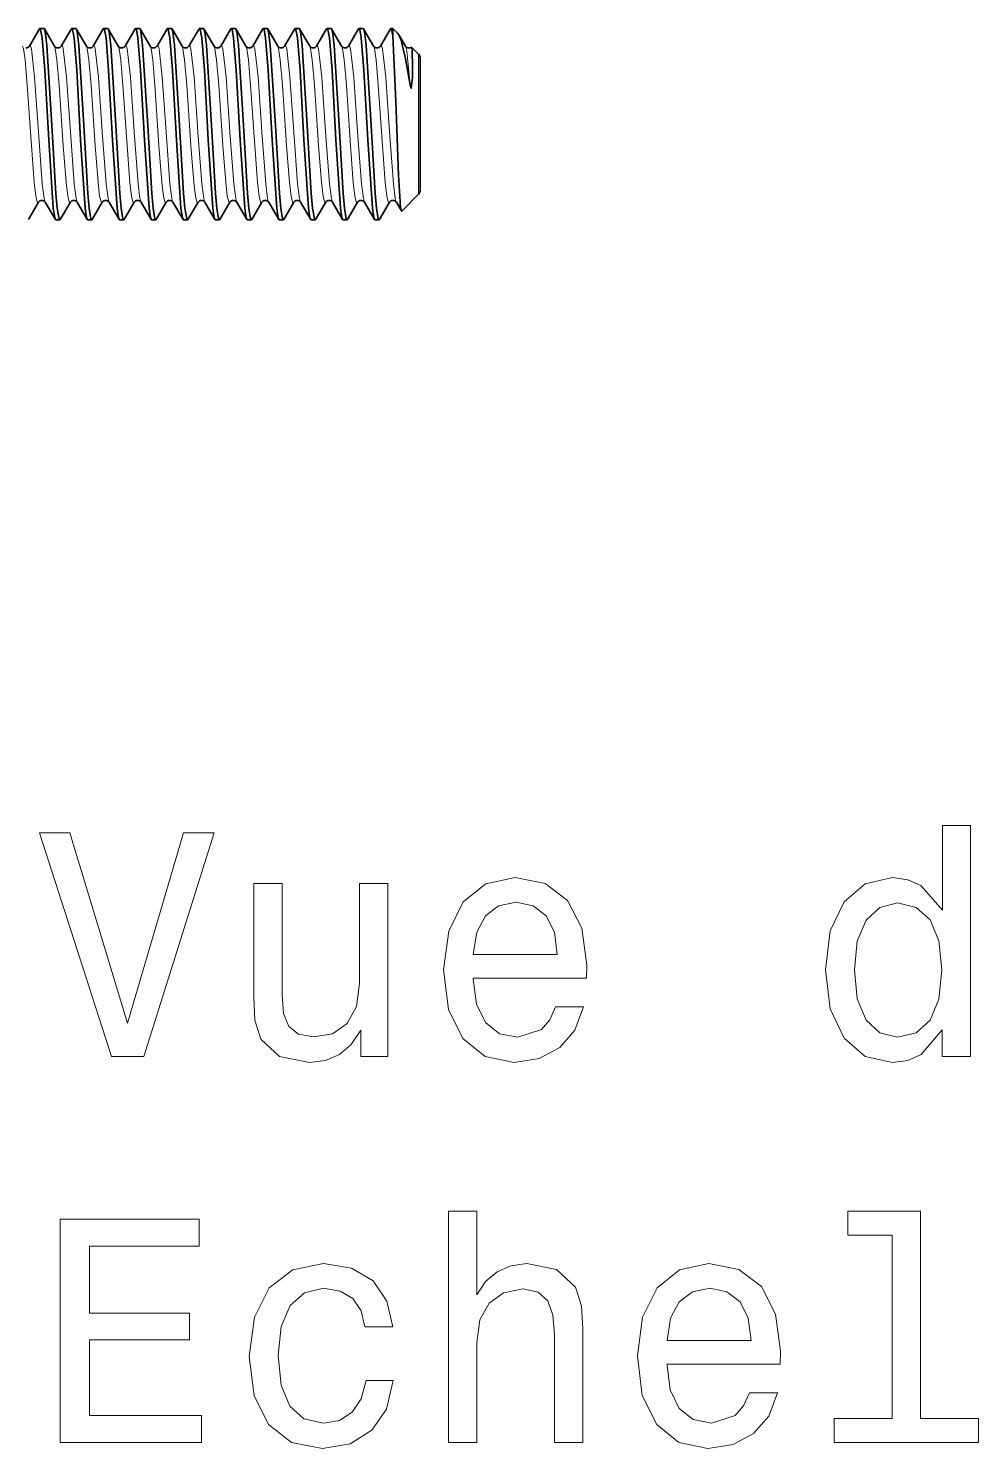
# Model space of a CAD drawing. Extents: x 502 to 772, y 351 to 502.
# Drawn here: x 514.28 to 529.17, y 399.75 to 422 of the extents above; entities that cross this region are included whole.
import ezdxf

# ---------------------------------------------------------------- set-up
doc = ezdxf.new("R2010")
doc.units = 0

msp = doc.modelspace()

# ---------------------------------------------------------------- linework, layer by layer
at = {"color": 7, "lineweight": 35, "ltscale": 0.007861}
for p, q in [((514.453, 421.994), (514.295, 421.722)), ((514.953, 421.994), (514.795, 421.722)), ((515.453, 421.994), (515.295, 421.722)), ((515.953, 421.994), (515.795, 421.722)), ((516.453, 421.994), (516.295, 421.722)), ((516.953, 421.994), (516.795, 421.722)), ((517.453, 421.994), (517.295, 421.722)), ((517.953, 421.994), (517.795, 421.722)), ((518.453, 421.994), (518.295, 421.722)), ((518.953, 421.994), (518.795, 421.722)), ((519.453, 421.994), (519.295, 421.722)), ((519.953, 421.994), (519.795, 421.722)), ((514.703, 419.006), (514.545, 419.278)), ((515.203, 419.006), (515.045, 419.278)), ((515.703, 419.006), (515.545, 419.278)), ((516.203, 419.006), (516.045, 419.278)), ((516.703, 419.006), (516.545, 419.278)), ((517.203, 419.006), (517.045, 419.278)), ((517.703, 419.006), (517.545, 419.278)), ((518.203, 419.006), (518.045, 419.278)), ((518.703, 419.006), (518.545, 419.278)), ((519.203, 419.006), (519.045, 419.278)), ((519.703, 419.006), (519.545, 419.278))]:
    msp.add_line(p, q, dxfattribs=at)
at = {"color": 7, "lineweight": 35, "ltscale": 0.001563}
for p, q in [((514.523, 422), (514.46, 422)), ((515.023, 422), (514.96, 422)), ((515.523, 422), (515.46, 422)), ((516.023, 422), (515.96, 422)), ((516.523, 422), (516.46, 422)), ((517.023, 422), (516.96, 422)), ((517.523, 422), (517.46, 422)), ((518.023, 422), (517.96, 422)), ((518.523, 422), (518.46, 422)), ((519.023, 422), (518.96, 422)), ((519.523, 422), (519.46, 422)), ((514.773, 419), (514.71, 419)), ((515.273, 419), (515.21, 419)), ((515.773, 419), (515.71, 419)), ((516.273, 419), (516.21, 419)), ((516.773, 419), (516.71, 419)), ((517.273, 419), (517.21, 419)), ((517.773, 419), (517.71, 419)), ((518.273, 419), (518.21, 419)), ((518.773, 419), (518.71, 419)), ((519.273, 419), (519.21, 419)), ((519.773, 419), (519.71, 419))]:
    msp.add_line(p, q, dxfattribs=at)
at = {"color": 7, "lineweight": 35, "ltscale": 0.007863}
for p, q in [((514.53, 421.994), (514.688, 421.722)), ((515.03, 421.994), (515.188, 421.722)), ((515.53, 421.994), (515.688, 421.722)), ((516.03, 421.994), (516.188, 421.722)), ((516.53, 421.994), (516.688, 421.722)), ((517.03, 421.994), (517.188, 421.722)), ((517.53, 421.994), (517.688, 421.722)), ((518.03, 421.994), (518.188, 421.722)), ((518.53, 421.994), (518.688, 421.722)), ((519.03, 421.994), (519.188, 421.722)), ((519.53, 421.994), (519.688, 421.722)), ((514.28, 419.006), (514.438, 419.278)), ((514.78, 419.006), (514.938, 419.278)), ((515.28, 419.006), (515.438, 419.278)), ((515.78, 419.006), (515.938, 419.278)), ((516.28, 419.006), (516.438, 419.278)), ((516.78, 419.006), (516.938, 419.278)), ((517.28, 419.006), (517.438, 419.278)), ((517.78, 419.006), (517.938, 419.278)), ((518.28, 419.006), (518.438, 419.278)), ((518.78, 419.006), (518.938, 419.278)), ((519.28, 419.006), (519.438, 419.278)), ((519.78, 419.006), (519.938, 419.278))]:
    msp.add_line(p, q, dxfattribs=at)
at = {"color": 7, "lineweight": 35, "ltscale": 0.00078125}
msp.add_line((519.991, 422), (519.96, 422), dxfattribs=at)
at = {"color": 7, "lineweight": 35, "ltscale": 0.002855}
msp.add_line((519.991, 422), (519.991, 421.886), dxfattribs=at)
at = {"color": 7, "lineweight": 35, "ltscale": 0.002614}
msp.add_line((520.065, 421.926), (519.991, 422), dxfattribs=at)
at = {"color": 7, "lineweight": 35, "ltscale": 0.000776718}
msp.add_line((520.065, 421.926), (520.084, 421.901), dxfattribs=at)
at = {"color": 7, "lineweight": 35, "ltscale": 0.005184}
msp.add_line((520.084, 421.901), (520.188, 421.722), dxfattribs=at)
at = {"color": 7, "lineweight": 35, "ltscale": 4.5935e-05}
msp.add_line((520.282, 421.707), (520.284, 421.707), dxfattribs=at)
at = {"color": 7, "lineweight": 35, "ltscale": 0.003822}
msp.add_line((520.392, 421.599), (520.284, 421.707), dxfattribs=at)
at = {"color": 7, "lineweight": 13, "ltscale": 0.051595}
msp.add_line((520.392, 421.599), (520.392, 419.535), dxfattribs=at)
at = {"color": 7, "lineweight": 35, "ltscale": 0.04894}
msp.add_line((520.416, 421.543), (520.416, 419.585), dxfattribs=at)
at = {"color": 7, "lineweight": 13, "ltscale": 0.003365}
msp.add_line((520.392, 419.535), (520.392, 419.401), dxfattribs=at)
at = {"color": 7, "lineweight": 35, "ltscale": 0.003191}
msp.add_line((520.416, 419.585), (520.416, 419.457), dxfattribs=at)
at = {"color": 7, "lineweight": 35, "ltscale": 0.003983}
msp.add_line((520.125, 419.141), (520.045, 419.278), dxfattribs=at)
at = {"color": 7, "lineweight": 35, "ltscale": 0.009268}
msp.add_line((520.392, 419.401), (520.13, 419.139), dxfattribs=at)
at = {"color": 7, "lineweight": 35}
for points in [[(514.46, 422), (514.461, 422), (514.464, 421.998), (514.467, 421.995), (514.472, 421.983), (514.496, 421.85), (514.537, 421.348), (514.598, 420.256), (514.67, 419.184)], [(514.53, 421.994), (514.534, 421.983), (514.544, 421.948), (514.57, 421.737), (514.649, 420.479), (514.712, 419.414), (514.733, 419.184)], [(514.96, 422), (514.961, 422), (514.964, 421.998), (514.967, 421.995), (514.972, 421.983), (514.996, 421.85), (515.037, 421.348), (515.098, 420.256), (515.17, 419.184)], [(515.03, 421.994), (515.034, 421.983), (515.044, 421.948), (515.07, 421.737), (515.149, 420.479), (515.212, 419.414), (515.233, 419.184)], [(515.46, 422), (515.461, 422), (515.464, 421.998), (515.467, 421.995), (515.472, 421.983), (515.496, 421.85), (515.537, 421.348), (515.598, 420.256), (515.67, 419.184)], [(515.53, 421.994), (515.534, 421.983), (515.544, 421.948), (515.57, 421.737), (515.649, 420.479), (515.712, 419.414), (515.733, 419.184)], [(515.96, 422), (515.961, 422), (515.964, 421.998), (515.967, 421.995), (515.972, 421.983), (515.996, 421.85), (516.037, 421.348), (516.098, 420.256), (516.17, 419.184)], [(516.03, 421.994), (516.034, 421.983), (516.044, 421.948), (516.07, 421.737), (516.149, 420.479), (516.212, 419.414), (516.233, 419.184)], [(516.46, 422), (516.461, 422), (516.464, 421.998), (516.467, 421.995), (516.472, 421.983), (516.496, 421.85), (516.537, 421.348), (516.598, 420.256), (516.67, 419.184)], [(516.53, 421.994), (516.534, 421.983), (516.544, 421.948), (516.57, 421.737), (516.649, 420.479), (516.712, 419.414), (516.733, 419.184)], [(516.96, 422), (516.961, 422), (516.964, 421.998), (516.967, 421.995), (516.972, 421.983), (516.996, 421.85), (517.037, 421.348), (517.098, 420.256), (517.17, 419.184)], [(517.03, 421.994), (517.034, 421.983), (517.044, 421.948), (517.07, 421.737), (517.149, 420.479), (517.212, 419.414), (517.233, 419.184)], [(517.46, 422), (517.461, 422), (517.464, 421.998), (517.467, 421.995), (517.472, 421.983), (517.496, 421.85), (517.537, 421.348), (517.598, 420.256), (517.67, 419.184)], [(517.53, 421.994), (517.534, 421.983), (517.544, 421.948), (517.57, 421.737), (517.649, 420.479), (517.712, 419.414), (517.733, 419.184)], [(517.96, 422), (517.961, 422), (517.964, 421.998), (517.967, 421.995), (517.972, 421.983), (517.996, 421.85), (518.037, 421.348), (518.098, 420.256), (518.17, 419.184)], [(518.03, 421.994), (518.034, 421.983), (518.044, 421.948), (518.07, 421.737), (518.149, 420.479), (518.212, 419.414), (518.233, 419.184)], [(518.46, 422), (518.461, 422), (518.464, 421.998), (518.467, 421.995), (518.472, 421.983), (518.496, 421.85), (518.537, 421.348), (518.598, 420.256), (518.67, 419.184)], [(518.53, 421.994), (518.534, 421.983), (518.544, 421.948), (518.57, 421.737), (518.649, 420.479), (518.712, 419.414), (518.733, 419.184)], [(518.96, 422), (518.961, 422), (518.964, 421.998), (518.967, 421.995), (518.972, 421.983), (518.996, 421.85), (519.037, 421.348), (519.098, 420.256), (519.17, 419.184)], [(519.03, 421.994), (519.034, 421.983), (519.044, 421.948), (519.07, 421.737), (519.149, 420.479), (519.212, 419.414), (519.233, 419.184)], [(519.46, 422), (519.461, 422), (519.464, 421.998), (519.467, 421.995), (519.472, 421.983), (519.496, 421.85), (519.537, 421.348), (519.598, 420.256), (519.67, 419.184)], [(519.53, 421.994), (519.534, 421.983), (519.544, 421.948), (519.57, 421.737), (519.649, 420.479), (519.712, 419.414), (519.733, 419.184)], [(519.96, 422), (519.961, 422), (519.964, 421.999), (519.966, 421.996), (519.971, 421.987), (519.991, 421.886)], [(519.991, 421.886), (520.038, 420.858), (520.081, 419.699), (520.105, 419.283)], [(520.084, 421.901), (520.12, 421.814), (520.191, 421.521), (520.262, 421.117)], [(520.298, 421.403), (520.292, 421.649), (520.286, 421.702), (520.285, 421.706), (520.284, 421.707)], [(520.262, 421.117), (520.278, 421.063), (520.296, 421.231), (520.298, 421.403)], [(514.703, 419.006), (514.692, 419.04), (514.67, 419.184)], [(514.773, 419), (514.771, 419), (514.768, 419.002), (514.766, 419.006), (514.76, 419.019), (514.733, 419.184)], [(515.203, 419.006), (515.192, 419.04), (515.17, 419.184)], [(515.273, 419), (515.271, 419), (515.268, 419.002), (515.266, 419.006), (515.26, 419.019), (515.233, 419.184)], [(515.703, 419.006), (515.692, 419.04), (515.67, 419.184)], [(515.773, 419), (515.771, 419), (515.768, 419.002), (515.766, 419.006), (515.76, 419.019), (515.733, 419.184)], [(516.203, 419.006), (516.192, 419.04), (516.17, 419.184)], [(516.273, 419), (516.271, 419), (516.268, 419.002), (516.266, 419.006), (516.26, 419.019), (516.233, 419.184)], [(516.703, 419.006), (516.692, 419.04), (516.67, 419.184)], [(516.773, 419), (516.771, 419), (516.768, 419.002), (516.766, 419.006), (516.76, 419.019), (516.733, 419.184)], [(517.203, 419.006), (517.192, 419.04), (517.17, 419.184)], [(517.273, 419), (517.271, 419), (517.268, 419.002), (517.266, 419.006), (517.26, 419.019), (517.233, 419.184)], [(517.703, 419.006), (517.692, 419.04), (517.67, 419.184)], [(517.773, 419), (517.771, 419), (517.768, 419.002), (517.766, 419.006), (517.76, 419.019), (517.733, 419.184)], [(518.203, 419.006), (518.192, 419.04), (518.17, 419.184)], [(518.273, 419), (518.271, 419), (518.268, 419.002), (518.266, 419.006), (518.26, 419.019), (518.233, 419.184)], [(518.703, 419.006), (518.692, 419.04), (518.67, 419.184)], [(518.773, 419), (518.771, 419), (518.768, 419.002), (518.766, 419.006), (518.76, 419.019), (518.733, 419.184)], [(519.203, 419.006), (519.192, 419.04), (519.17, 419.184)], [(519.273, 419), (519.271, 419), (519.268, 419.002), (519.266, 419.006), (519.26, 419.019), (519.233, 419.184)], [(519.703, 419.006), (519.692, 419.04), (519.67, 419.184)], [(519.773, 419), (519.771, 419), (519.768, 419.002), (519.766, 419.006), (519.76, 419.019), (519.733, 419.184)]]:
    msp.add_lwpolyline(points, dxfattribs=at)
at = {"color": 7, "lineweight": 13}
for points in [[(514.429, 419.271), (514.425, 419.272), (514.423, 419.274), (514.418, 419.283), (514.396, 419.374), (514.371, 419.585), (514.326, 420.168), (514.262, 421.113), (514.227, 421.509), (514.201, 421.68), (514.188, 421.722)], [(514.545, 419.278), (514.539, 419.291), (514.528, 419.333), (514.498, 419.565), (514.437, 420.38), (514.378, 421.237), (514.327, 421.679), (514.317, 421.713), (514.312, 421.724), (514.308, 421.728), (514.306, 421.729), (514.304, 421.729)], [(514.929, 419.271), (514.925, 419.272), (514.923, 419.274), (514.918, 419.283), (514.896, 419.374), (514.871, 419.585), (514.826, 420.168), (514.762, 421.113), (514.727, 421.509), (514.701, 421.68), (514.688, 421.722)], [(515.045, 419.278), (515.039, 419.291), (515.028, 419.333), (514.998, 419.565), (514.937, 420.38), (514.878, 421.237), (514.827, 421.679), (514.817, 421.713), (514.812, 421.724), (514.808, 421.728), (514.806, 421.729), (514.804, 421.729)], [(515.429, 419.271), (515.425, 419.272), (515.423, 419.274), (515.418, 419.283), (515.396, 419.374), (515.371, 419.585), (515.326, 420.168), (515.262, 421.113), (515.227, 421.509), (515.201, 421.68), (515.188, 421.722)], [(515.545, 419.278), (515.539, 419.291), (515.528, 419.333), (515.498, 419.565), (515.437, 420.38), (515.378, 421.237), (515.327, 421.679), (515.317, 421.713), (515.312, 421.724), (515.308, 421.728), (515.306, 421.729), (515.304, 421.729)], [(515.929, 419.271), (515.925, 419.272), (515.923, 419.274), (515.918, 419.283), (515.896, 419.374), (515.871, 419.585), (515.826, 420.168), (515.762, 421.113), (515.727, 421.509), (515.701, 421.68), (515.688, 421.722)], [(516.045, 419.278), (516.039, 419.291), (516.028, 419.333), (515.998, 419.565), (515.937, 420.38), (515.878, 421.237), (515.827, 421.679), (515.817, 421.713), (515.812, 421.724), (515.808, 421.728), (515.806, 421.729), (515.804, 421.729)], [(516.429, 419.271), (516.425, 419.272), (516.423, 419.274), (516.418, 419.283), (516.396, 419.374), (516.371, 419.585), (516.326, 420.168), (516.262, 421.113), (516.227, 421.509), (516.201, 421.68), (516.188, 421.722)], [(516.545, 419.278), (516.539, 419.291), (516.528, 419.333), (516.498, 419.565), (516.437, 420.38), (516.378, 421.237), (516.327, 421.679), (516.317, 421.713), (516.312, 421.724), (516.308, 421.728), (516.306, 421.729), (516.304, 421.729)], [(516.929, 419.271), (516.925, 419.272), (516.923, 419.274), (516.918, 419.283), (516.896, 419.374), (516.871, 419.585), (516.826, 420.168), (516.762, 421.113), (516.727, 421.509), (516.701, 421.68), (516.688, 421.722)], [(517.045, 419.278), (517.039, 419.291), (517.028, 419.333), (516.998, 419.565), (516.937, 420.38), (516.878, 421.237), (516.827, 421.679), (516.817, 421.713), (516.812, 421.724), (516.808, 421.728), (516.806, 421.729), (516.804, 421.729)], [(517.429, 419.271), (517.425, 419.272), (517.423, 419.274), (517.418, 419.283), (517.396, 419.374), (517.371, 419.585), (517.326, 420.168), (517.262, 421.113), (517.227, 421.509), (517.201, 421.68), (517.188, 421.722)], [(517.545, 419.278), (517.539, 419.291), (517.528, 419.333), (517.498, 419.565), (517.437, 420.38), (517.378, 421.237), (517.327, 421.679), (517.317, 421.713), (517.312, 421.724), (517.308, 421.728), (517.306, 421.729), (517.304, 421.729)], [(517.929, 419.271), (517.925, 419.272), (517.923, 419.274), (517.918, 419.283), (517.896, 419.374), (517.871, 419.585), (517.826, 420.168), (517.762, 421.113), (517.727, 421.509), (517.701, 421.68), (517.688, 421.722)], [(518.045, 419.278), (518.039, 419.291), (518.028, 419.333), (517.998, 419.565), (517.937, 420.38), (517.878, 421.237), (517.827, 421.679), (517.817, 421.713), (517.812, 421.724), (517.808, 421.728), (517.806, 421.729), (517.804, 421.729)], [(518.429, 419.271), (518.425, 419.272), (518.423, 419.274), (518.418, 419.283), (518.396, 419.374), (518.371, 419.585), (518.326, 420.168), (518.262, 421.113), (518.227, 421.509), (518.201, 421.68), (518.188, 421.722)], [(518.545, 419.278), (518.539, 419.291), (518.528, 419.333), (518.498, 419.565), (518.437, 420.38), (518.378, 421.237), (518.327, 421.679), (518.317, 421.713), (518.312, 421.724), (518.308, 421.728), (518.306, 421.729), (518.304, 421.729)], [(518.929, 419.271), (518.925, 419.272), (518.923, 419.274), (518.918, 419.283), (518.896, 419.374), (518.871, 419.585), (518.826, 420.168), (518.762, 421.113), (518.727, 421.509), (518.701, 421.68), (518.688, 421.722)], [(519.045, 419.278), (519.039, 419.291), (519.028, 419.333), (518.998, 419.565), (518.937, 420.38), (518.878, 421.237), (518.827, 421.679), (518.817, 421.713), (518.812, 421.724), (518.808, 421.728), (518.806, 421.729), (518.804, 421.729)], [(519.429, 419.271), (519.425, 419.272), (519.423, 419.274), (519.418, 419.283), (519.396, 419.374), (519.371, 419.585), (519.326, 420.168), (519.262, 421.113), (519.227, 421.509), (519.201, 421.68), (519.188, 421.722)], [(519.545, 419.278), (519.539, 419.291), (519.528, 419.333), (519.498, 419.565), (519.437, 420.38), (519.378, 421.237), (519.327, 421.679), (519.317, 421.713), (519.312, 421.724), (519.308, 421.728), (519.306, 421.729), (519.304, 421.729)], [(519.929, 419.271), (519.925, 419.272), (519.923, 419.274), (519.918, 419.283), (519.896, 419.374), (519.871, 419.585), (519.826, 420.168), (519.762, 421.113), (519.727, 421.509), (519.701, 421.68), (519.688, 421.722)], [(520.045, 419.278), (520.039, 419.291), (520.028, 419.333), (519.998, 419.565), (519.937, 420.38), (519.878, 421.237), (519.827, 421.679), (519.817, 421.713), (519.812, 421.724), (519.808, 421.728), (519.806, 421.729), (519.804, 421.729)], [(520.262, 421.117), (520.209, 421.641), (520.195, 421.704), (520.188, 421.722)]]:
    msp.add_lwpolyline(points, dxfattribs=at)
for points in [[(516.711, 409.398), (515.834, 406.418), (514.931, 409.398), (514.452, 409.398), (515.582, 405.893), (516.086, 405.893), (517.19, 409.398)], [(528.598, 406.312), (528.598, 405.893), (529.042, 405.893), (529.042, 409.514), (528.603, 409.514), (528.603, 408.188), (528.265, 408.571), (528.058, 408.662), (527.821, 408.697), (527.393, 408.597), (527.06, 408.314), (526.843, 407.86), (526.767, 407.25), (526.843, 406.64), (527.06, 406.181), (527.393, 405.893), (527.821, 405.798), (528.058, 405.833), (528.27, 405.924)], [(519.914, 408.602), (519.47, 408.602), (519.47, 407.038), (519.419, 406.675), (519.273, 406.413), (519.046, 406.251), (518.749, 406.201), (518.512, 406.241), (518.36, 406.362), (518.275, 406.569), (518.254, 406.862), (518.254, 408.602), (517.811, 408.602), (517.811, 406.821), (517.826, 406.463), (517.922, 406.166), (518.214, 405.893), (518.683, 405.798), (518.935, 405.833), (519.152, 405.924), (519.339, 406.08), (519.49, 406.307), (519.49, 405.893), (519.914, 405.893)], [(521.25, 407.119), (523.025, 407.119), (523.03, 407.326), (522.95, 407.906), (522.728, 408.339), (522.375, 408.602), (521.906, 408.697), (521.447, 408.597), (521.094, 408.314), (520.867, 407.855), (520.786, 407.25), (520.862, 406.63), (521.089, 406.176), (521.437, 405.893), (521.891, 405.798), (522.284, 405.863), (522.607, 406.035), (522.844, 406.307), (522.98, 406.67), (522.541, 406.67), (522.45, 406.468), (522.319, 406.317), (521.946, 406.196), (521.659, 406.251), (521.442, 406.428), (521.301, 406.715), (521.25, 407.104)], [(521.25, 407.492), (521.306, 407.84), (521.442, 408.097), (521.648, 408.254), (521.921, 408.309), (522.188, 408.254), (522.395, 408.097), (522.521, 407.84), (522.566, 407.492)], [(527.897, 408.299), (528.19, 408.228), (528.411, 408.032), (528.543, 407.704), (528.593, 407.25), (528.543, 406.791), (528.411, 406.463), (528.19, 406.262), (527.897, 406.196), (527.62, 406.262), (527.408, 406.463), (527.267, 406.796), (527.221, 407.25), (527.267, 407.699), (527.408, 408.027), (527.62, 408.228)], [(520.862, 399.847), (521.306, 399.847), (521.306, 401.41), (521.351, 401.768), (521.497, 402.03), (521.724, 402.192), (522.027, 402.252), (522.269, 402.202), (522.42, 402.066), (522.496, 401.839), (522.521, 401.536), (522.521, 399.847), (522.965, 399.847), (522.965, 401.627), (522.945, 401.985), (522.854, 402.282), (522.556, 402.555), (522.092, 402.651), (521.84, 402.615), (521.623, 402.519), (521.442, 402.368), (521.306, 402.161), (521.306, 403.468), (520.862, 403.468)], [(527.816, 403.094), (527.816, 400.22), (526.904, 400.22), (526.904, 399.847), (529.168, 399.847), (529.168, 400.22), (528.26, 400.22), (528.26, 403.468), (527.12, 403.468), (527.12, 403.094)], [(514.775, 399.847), (516.994, 399.847), (516.994, 400.27), (515.239, 400.27), (515.239, 401.455), (516.802, 401.455), (516.802, 401.874), (515.239, 401.874), (515.239, 402.923), (516.953, 402.923), (516.953, 403.347), (514.775, 403.347)], [(519.551, 401.657), (519.989, 401.657), (519.898, 402.061), (519.682, 402.378), (519.344, 402.575), (518.905, 402.651), (518.421, 402.55), (518.053, 402.267), (517.821, 401.808), (517.74, 401.193), (517.816, 400.583), (518.043, 400.129), (518.401, 399.847), (518.89, 399.751), (519.324, 399.826), (519.661, 400.038), (519.893, 400.371), (519.994, 400.815), (519.571, 400.815), (519.495, 400.532), (519.354, 400.321), (519.152, 400.189), (518.905, 400.149), (518.597, 400.215), (518.375, 400.416), (518.239, 400.744), (518.194, 401.208), (518.239, 401.662), (518.38, 401.99), (518.607, 402.192), (518.905, 402.262), (519.167, 402.217), (519.364, 402.101), (519.495, 401.909)], [(524.286, 401.072), (526.061, 401.072), (526.066, 401.279), (525.986, 401.859), (525.764, 402.292), (525.411, 402.555), (524.942, 402.651), (524.483, 402.55), (524.13, 402.267), (523.903, 401.808), (523.822, 401.203), (523.898, 400.583), (524.125, 400.129), (524.473, 399.847), (524.927, 399.751), (525.32, 399.816), (525.643, 399.988), (525.88, 400.26), (526.016, 400.623), (525.577, 400.623), (525.486, 400.421), (525.355, 400.27), (524.982, 400.149), (524.695, 400.205), (524.478, 400.381), (524.337, 400.669), (524.286, 401.057)], [(524.286, 401.445), (524.342, 401.793), (524.478, 402.05), (524.685, 402.207), (524.957, 402.262), (525.224, 402.207), (525.431, 402.05), (525.557, 401.793), (525.602, 401.445)]]:
    msp.add_lwpolyline(points, close=True, dxfattribs=at)
at = {"color": 7, "lineweight": 35}
for centre, radius, start, end in [((514.463, 421.99), 0.0102, 103.7459, 160.225), ((514.52, 421.99), 0.0102, 19.8408, 76.3035), ((514.963, 421.99), 0.0102, 103.7459, 160.225), ((515.02, 421.99), 0.0102, 19.8408, 76.3035), ((515.463, 421.99), 0.0102, 103.7459, 160.225), ((515.52, 421.99), 0.0102, 19.8408, 76.3035), ((515.963, 421.99), 0.0102, 103.7459, 160.225), ((516.02, 421.99), 0.0102, 19.8408, 76.3035), ((516.463, 421.99), 0.0102, 103.7459, 160.225), ((516.52, 421.99), 0.0102, 19.8408, 76.3035), ((516.963, 421.99), 0.0102, 103.7459, 160.225), ((517.02, 421.99), 0.0102, 19.8408, 76.3035), ((517.463, 421.99), 0.0102, 103.7459, 160.225), ((517.52, 421.99), 0.0102, 19.8408, 76.3035), ((517.963, 421.99), 0.0102, 103.7459, 160.225), ((518.02, 421.99), 0.0102, 19.8408, 76.3035), ((518.463, 421.99), 0.0102, 103.7459, 160.225), ((518.52, 421.99), 0.0102, 19.8408, 76.3035), ((518.963, 421.99), 0.0102, 103.7459, 160.225), ((519.02, 421.99), 0.0102, 19.8408, 76.3035), ((519.463, 421.99), 0.0102, 103.7459, 160.225), ((519.52, 421.99), 0.0102, 19.8408, 76.3035), ((519.963, 421.99), 0.0102, 103.7459, 160.225), ((514.242, 421.757), 0.0632, 269.082, 326.4745), ((514.74, 421.757), 0.0632, 213.5256, 270.918), ((514.742, 421.757), 0.0632, 269.082, 326.4745), ((515.24, 421.757), 0.0632, 213.5256, 270.918), ((515.242, 421.757), 0.0632, 269.082, 326.4745), ((515.74, 421.757), 0.0632, 213.5255, 270.918), ((515.742, 421.757), 0.0632, 269.082, 326.4744), ((516.24, 421.757), 0.0632, 213.5256, 270.918), ((516.242, 421.757), 0.0632, 269.082, 326.4745), ((516.74, 421.757), 0.0632, 213.5255, 270.918), ((516.742, 421.757), 0.0632, 269.082, 326.4745), ((517.24, 421.757), 0.0632, 213.5256, 270.918), ((517.242, 421.757), 0.0632, 269.082, 326.4745), ((517.74, 421.757), 0.0632, 213.5256, 270.918), ((517.742, 421.757), 0.0632, 269.082, 326.4745), ((518.24, 421.757), 0.0632, 213.5256, 270.918), ((518.242, 421.757), 0.0632, 269.082, 326.4745), ((518.74, 421.757), 0.0632, 213.5256, 270.918), ((518.742, 421.757), 0.0632, 269.082, 326.4745), ((519.24, 421.757), 0.0632, 213.5256, 270.918), ((519.242, 421.757), 0.0632, 269.082, 326.4745), ((519.74, 421.757), 0.0632, 213.5256, 270.918), ((519.742, 421.757), 0.0632, 269.082, 326.4745), ((520.24, 421.757), 0.0632, 213.5521, 270.9155), ((520.242, 421.759), 0.0659, 269.8887, 308.2451), ((520.336, 421.543), 0.08, 0.0045, 44.9955), ((520.336, 419.457), 0.08, 315.0045, 359.9955), ((514.49, 419.243), 0.0632, 89.082, 146.4745), ((514.492, 419.243), 0.0632, 33.5255, 90.918), ((514.99, 419.243), 0.0632, 89.082, 146.4744), ((514.992, 419.243), 0.0632, 33.5255, 90.918), ((515.49, 419.243), 0.0632, 89.082, 146.4744), ((515.492, 419.243), 0.0632, 33.5255, 90.918), ((515.99, 419.243), 0.0632, 89.082, 146.4744), ((515.992, 419.243), 0.0632, 33.5255, 90.918), ((516.49, 419.243), 0.0632, 89.082, 146.4744), ((516.492, 419.243), 0.0632, 33.5255, 90.918), ((516.99, 419.243), 0.0632, 89.082, 146.4745), ((516.992, 419.243), 0.0632, 33.5255, 90.918), ((517.49, 419.243), 0.0632, 89.082, 146.4745), ((517.492, 419.243), 0.0632, 33.5255, 90.918), ((517.99, 419.243), 0.0632, 89.082, 146.4745), ((517.992, 419.243), 0.0632, 33.5255, 90.918), ((518.49, 419.243), 0.0632, 89.082, 146.4745), ((518.492, 419.243), 0.0632, 33.5255, 90.918), ((518.99, 419.243), 0.0632, 89.082, 146.4744), ((518.992, 419.243), 0.0632, 33.5255, 90.918), ((519.49, 419.243), 0.0632, 89.082, 146.4744), ((519.492, 419.243), 0.0632, 33.5255, 90.918), ((519.99, 419.243), 0.0632, 89.082, 146.4744), ((519.992, 419.243), 0.0632, 33.5255, 90.918), ((520.759, 419.296), 0.654, 181.0957, 193.7504), ((514.713, 419.01), 0.0102, 199.775, 256.2541), ((514.77, 419.01), 0.0102, 283.6965, 340.1592), ((515.213, 419.01), 0.0102, 199.775, 256.2541), ((515.27, 419.01), 0.0102, 283.6965, 340.1592), ((515.713, 419.01), 0.0102, 199.775, 256.2541), ((515.77, 419.01), 0.0102, 283.6965, 340.1592), ((516.213, 419.01), 0.0102, 199.775, 256.2541), ((516.27, 419.01), 0.0102, 283.6965, 340.1592), ((516.713, 419.01), 0.0102, 199.775, 256.2541), ((516.77, 419.01), 0.0102, 283.6965, 340.1592), ((517.213, 419.01), 0.0102, 199.775, 256.2541), ((517.27, 419.01), 0.0102, 283.6965, 340.1592), ((517.713, 419.01), 0.0102, 199.775, 256.2541), ((517.77, 419.01), 0.0102, 283.6965, 340.1592), ((518.213, 419.01), 0.0102, 199.775, 256.2541), ((518.27, 419.01), 0.0102, 283.6965, 340.1592), ((518.713, 419.01), 0.0102, 199.775, 256.2541), ((518.77, 419.01), 0.0102, 283.6965, 340.1592), ((519.213, 419.01), 0.0102, 199.775, 256.2541), ((519.27, 419.01), 0.0102, 283.6965, 340.1592), ((519.713, 419.01), 0.0102, 199.775, 256.2541), ((519.77, 419.01), 0.0102, 283.6965, 340.1592), ((520.128, 419.141), 0.00303, 186.8071, 311.0721)]:
    msp.add_arc(centre, radius, start, end, dxfattribs=at)
at = {"color": 7, "lineweight": 13}
for centre, start, end in [((514.307, 421.717), 103.658, 160.0842), ((514.807, 421.717), 103.658, 160.0842), ((515.307, 421.717), 103.658, 160.0842), ((515.807, 421.717), 103.658, 160.0842), ((516.307, 421.717), 103.658, 160.0842), ((516.807, 421.717), 103.658, 160.0842), ((517.307, 421.717), 103.658, 160.0842), ((517.807, 421.717), 103.658, 160.0842), ((518.307, 421.717), 103.658, 160.0842), ((518.807, 421.717), 103.658, 160.0842), ((519.307, 421.717), 103.658, 160.0842), ((519.807, 421.717), 103.658, 160.0842), ((514.426, 419.283), 283.658, 340.0842), ((514.926, 419.283), 283.658, 340.0842), ((515.426, 419.283), 283.658, 340.0842), ((515.926, 419.283), 283.658, 340.0842), ((516.426, 419.283), 283.658, 340.0842), ((516.926, 419.283), 283.658, 340.0842), ((517.426, 419.283), 283.658, 340.0842), ((517.926, 419.283), 283.658, 340.0842), ((518.426, 419.283), 283.658, 340.0842), ((518.926, 419.283), 283.658, 340.0842), ((519.426, 419.283), 283.658, 340.0842), ((519.926, 419.283), 283.658, 340.0842)]:
    msp.add_arc(centre, 0.0124, start, end, dxfattribs=at)

doc.saveas('drawing.dxf')
